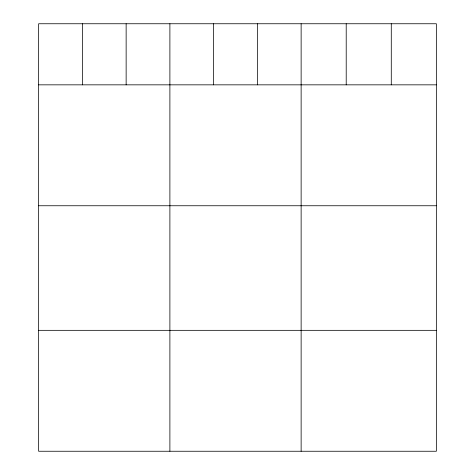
<?xml version="1.0" encoding="UTF-8"?>
<svg xmlns="http://www.w3.org/2000/svg" width="475" height="475" viewBox="0 0 475 475"><rect width="100%" height="100%" fill="white"/><g stroke="black" fill="none" stroke-linecap="round" stroke-linejoin="round"><path stroke-width="0.71" d="M436.353 84.841L436.353 451.25L38.647 451.25L38.647 23.75L436.353 23.75L436.353 84.841L38.647 84.841M38.647 205.752L436.353 205.752M38.647 330.333L436.353 330.333M391.281 23.75L391.281 84.841M346.21 23.75L346.21 84.841M301.132 23.75L301.132 451.25M257.385 23.75L257.385 84.841M213.637 23.75L213.637 84.841M169.89 23.75L169.89 451.25M126.142 23.75L126.142 84.841M82.395 23.75L82.395 84.841"/></g></svg>
